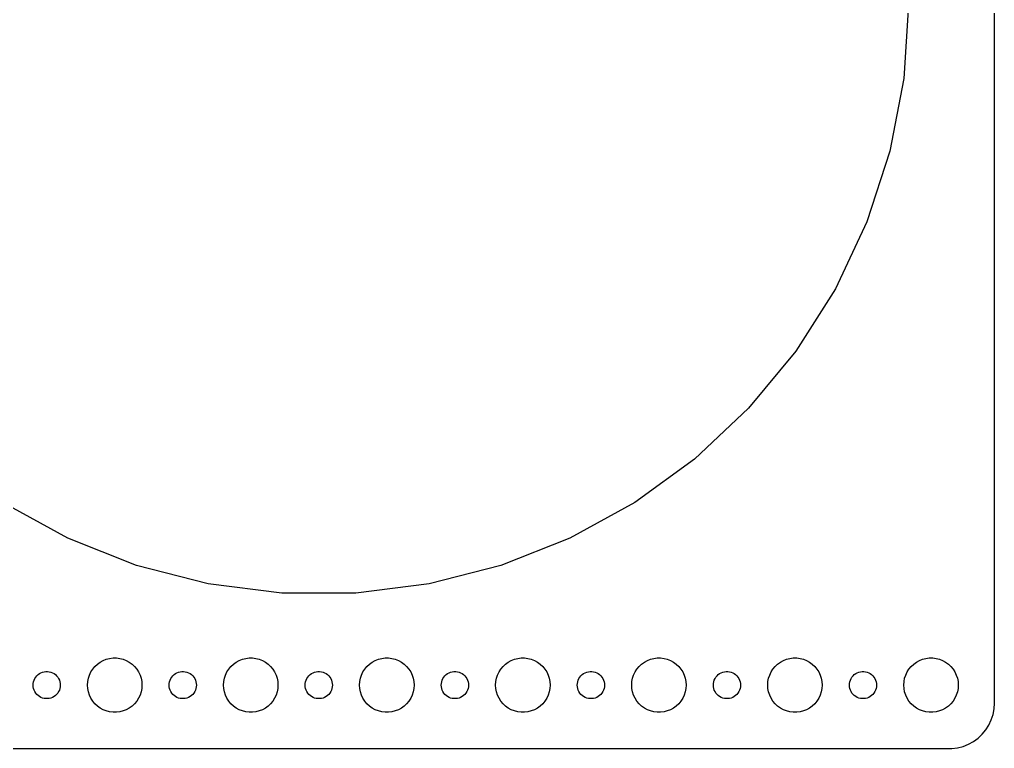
# Model space of a CAD drawing. Header units: metres. Extents: x -210 to 210, y -82 to 82.
# Drawn here: x 102 to 209.5, y -82 to -1.6 of the extents above; entities that cross this region are included whole.
import ezdxf

# ---------------------------------------------------------------- set-up
doc = ezdxf.new("R2010")
doc.units = ezdxf.units.M

msp = doc.modelspace()

# ---------------------------------------------------------------- linework, layer by layer
for p, q in [((209.5, -77), (209.5, 77)), ((200, 0), (199.487, -8.14665)), ((199.487, -8.14665), (197.958, -16.1648)), ((197.958, -16.1648), (195.435, -23.9281)), ((195.435, -23.9281), (191.96, -31.314)), ((191.96, -31.314), (187.586, -38.206)), ((187.586, -38.206), (182.383, -44.4956)), ((182.383, -44.4956), (176.433, -50.0834)), ((176.433, -50.0834), (169.829, -54.8813)), ((107.324, -58.8138), (100.171, -54.8813)), ((169.829, -54.8813), (162.676, -58.8138)), ((114.914, -61.8187), (107.324, -58.8138)), ((162.676, -58.8138), (155.086, -61.8187)), ((122.82, -63.8487), (114.914, -61.8187)), ((155.086, -61.8187), (147.18, -63.8487)), ((130.919, -64.8717), (122.82, -63.8487)), ((147.18, -63.8487), (139.081, -64.8717)), ((139.081, -64.8717), (130.919, -64.8717)), ((111.938, -72.0531), (112.312, -72.0059)), ((112.312, -72.0059), (112.688, -72.0059)), ((112.688, -72.0059), (113.062, -72.0531)), ((126.938, -72.0531), (127.312, -72.0059)), ((127.312, -72.0059), (127.688, -72.0059)), ((127.688, -72.0059), (128.062, -72.0531)), ((141.938, -72.0531), (142.312, -72.0059)), ((142.312, -72.0059), (142.688, -72.0059)), ((142.688, -72.0059), (143.062, -72.0531)), ((156.938, -72.0531), (157.312, -72.0059)), ((157.312, -72.0059), (157.688, -72.0059)), ((157.688, -72.0059), (158.062, -72.0531)), ((171.938, -72.0531), (172.312, -72.0059)), ((172.312, -72.0059), (172.688, -72.0059)), ((172.688, -72.0059), (173.062, -72.0531)), ((186.938, -72.0531), (187.312, -72.0059)), ((187.312, -72.0059), (187.688, -72.0059)), ((187.688, -72.0059), (188.062, -72.0531)), ((201.938, -72.0531), (202.312, -72.0059)), ((202.312, -72.0059), (202.688, -72.0059)), ((202.688, -72.0059), (203.062, -72.0531)), ((110.073, -73.2366), (110.313, -72.9464)), ((110.313, -72.9464), (110.588, -72.6885)), ((110.588, -72.6885), (110.893, -72.467)), ((110.893, -72.467), (111.223, -72.2855)), ((111.223, -72.2855), (111.573, -72.1468)), ((111.573, -72.1468), (111.938, -72.0531)), ((113.062, -72.0531), (113.427, -72.1468)), ((113.427, -72.1468), (113.777, -72.2855)), ((113.777, -72.2855), (114.107, -72.467)), ((114.107, -72.467), (114.412, -72.6885)), ((114.412, -72.6885), (114.687, -72.9464)), ((114.687, -72.9464), (114.927, -73.2366)), ((125.073, -73.2366), (125.313, -72.9464)), ((125.313, -72.9464), (125.588, -72.6885)), ((125.588, -72.6885), (125.893, -72.467)), ((125.893, -72.467), (126.223, -72.2855)), ((126.223, -72.2855), (126.573, -72.1468)), ((126.573, -72.1468), (126.938, -72.0531)), ((128.062, -72.0531), (128.427, -72.1468)), ((128.427, -72.1468), (128.777, -72.2855)), ((128.777, -72.2855), (129.107, -72.467)), ((129.107, -72.467), (129.412, -72.6885)), ((129.412, -72.6885), (129.687, -72.9464)), ((129.687, -72.9464), (129.927, -73.2366)), ((140.073, -73.2366), (140.313, -72.9464)), ((140.313, -72.9464), (140.588, -72.6885)), ((140.588, -72.6885), (140.893, -72.467)), ((140.893, -72.467), (141.223, -72.2855)), ((141.223, -72.2855), (141.573, -72.1468)), ((141.573, -72.1468), (141.938, -72.0531)), ((143.062, -72.0531), (143.427, -72.1468)), ((143.427, -72.1468), (143.777, -72.2855)), ((143.777, -72.2855), (144.107, -72.467)), ((144.107, -72.467), (144.412, -72.6885)), ((144.412, -72.6885), (144.687, -72.9464)), ((144.687, -72.9464), (144.927, -73.2366)), ((155.073, -73.2366), (155.313, -72.9464)), ((155.313, -72.9464), (155.588, -72.6885)), ((155.588, -72.6885), (155.893, -72.467)), ((155.893, -72.467), (156.223, -72.2855)), ((156.223, -72.2855), (156.573, -72.1468)), ((156.573, -72.1468), (156.938, -72.0531)), ((158.062, -72.0531), (158.427, -72.1468)), ((158.427, -72.1468), (158.777, -72.2855)), ((158.777, -72.2855), (159.107, -72.467)), ((159.107, -72.467), (159.412, -72.6885)), ((159.412, -72.6885), (159.687, -72.9464)), ((159.687, -72.9464), (159.927, -73.2366)), ((170.073, -73.2366), (170.313, -72.9464)), ((170.313, -72.9464), (170.588, -72.6885)), ((170.588, -72.6885), (170.893, -72.467)), ((170.893, -72.467), (171.223, -72.2855)), ((171.223, -72.2855), (171.573, -72.1468)), ((171.573, -72.1468), (171.938, -72.0531)), ((173.062, -72.0531), (173.427, -72.1468)), ((173.427, -72.1468), (173.777, -72.2855)), ((173.777, -72.2855), (174.107, -72.467)), ((174.107, -72.467), (174.412, -72.6885)), ((174.412, -72.6885), (174.687, -72.9464)), ((174.687, -72.9464), (174.927, -73.2366)), ((185.073, -73.2366), (185.313, -72.9464)), ((185.313, -72.9464), (185.588, -72.6885)), ((185.588, -72.6885), (185.893, -72.467)), ((185.893, -72.467), (186.223, -72.2855)), ((186.223, -72.2855), (186.573, -72.1468)), ((186.573, -72.1468), (186.938, -72.0531)), ((188.062, -72.0531), (188.427, -72.1468)), ((188.427, -72.1468), (188.777, -72.2855)), ((188.777, -72.2855), (189.107, -72.467)), ((189.107, -72.467), (189.412, -72.6885)), ((189.412, -72.6885), (189.687, -72.9464)), ((189.687, -72.9464), (189.927, -73.2366)), ((200.073, -73.2366), (200.313, -72.9464)), ((200.313, -72.9464), (200.588, -72.6885)), ((200.588, -72.6885), (200.893, -72.467)), ((200.893, -72.467), (201.223, -72.2855)), ((201.223, -72.2855), (201.573, -72.1468)), ((201.573, -72.1468), (201.938, -72.0531)), ((203.062, -72.0531), (203.427, -72.1468)), ((203.427, -72.1468), (203.777, -72.2855)), ((203.777, -72.2855), (204.107, -72.467)), ((204.107, -72.467), (204.412, -72.6885)), ((204.412, -72.6885), (204.687, -72.9464)), ((204.687, -72.9464), (204.927, -73.2366)), ((103.686, -74.2774), (103.786, -74.1183)), ((103.786, -74.1183), (103.907, -73.9732)), ((103.907, -73.9732), (104.044, -73.8442)), ((104.044, -73.8442), (104.196, -73.7335)), ((104.196, -73.7335), (104.361, -73.6428)), ((104.361, -73.6428), (104.536, -73.5734)), ((104.536, -73.5734), (104.719, -73.5266)), ((104.719, -73.5266), (104.906, -73.503)), ((104.906, -73.503), (105.094, -73.503)), ((105.094, -73.503), (105.281, -73.5266)), ((105.281, -73.5266), (105.464, -73.5734)), ((105.464, -73.5734), (105.639, -73.6428)), ((105.639, -73.6428), (105.804, -73.7335)), ((105.804, -73.7335), (105.956, -73.8442)), ((105.956, -73.8442), (106.093, -73.9732)), ((106.093, -73.9732), (106.214, -74.1183)), ((106.214, -74.1183), (106.314, -74.2774)), ((109.594, -74.2539), (109.711, -73.8956)), ((109.711, -73.8956), (109.871, -73.5547)), ((109.871, -73.5547), (110.073, -73.2366)), ((114.927, -73.2366), (115.129, -73.5547)), ((115.129, -73.5547), (115.289, -73.8956)), ((115.289, -73.8956), (115.406, -74.2539)), ((118.686, -74.2774), (118.786, -74.1183)), ((118.786, -74.1183), (118.907, -73.9732)), ((118.907, -73.9732), (119.044, -73.8442)), ((119.044, -73.8442), (119.196, -73.7335)), ((119.196, -73.7335), (119.361, -73.6428)), ((119.361, -73.6428), (119.536, -73.5734)), ((119.536, -73.5734), (119.719, -73.5266)), ((119.719, -73.5266), (119.906, -73.503)), ((119.906, -73.503), (120.094, -73.503)), ((120.094, -73.503), (120.281, -73.5266)), ((120.281, -73.5266), (120.464, -73.5734)), ((120.464, -73.5734), (120.639, -73.6428)), ((120.639, -73.6428), (120.804, -73.7335)), ((120.804, -73.7335), (120.956, -73.8442)), ((120.956, -73.8442), (121.093, -73.9732)), ((121.093, -73.9732), (121.214, -74.1183)), ((121.214, -74.1183), (121.314, -74.2774)), ((124.594, -74.2539), (124.711, -73.8956)), ((124.711, -73.8956), (124.871, -73.5547)), ((124.871, -73.5547), (125.073, -73.2366)), ((129.927, -73.2366), (130.129, -73.5547)), ((130.129, -73.5547), (130.289, -73.8956)), ((130.289, -73.8956), (130.406, -74.2539)), ((133.686, -74.2774), (133.786, -74.1183)), ((133.786, -74.1183), (133.907, -73.9732)), ((133.907, -73.9732), (134.044, -73.8442)), ((134.044, -73.8442), (134.196, -73.7335)), ((134.196, -73.7335), (134.361, -73.6428)), ((134.361, -73.6428), (134.536, -73.5734)), ((134.536, -73.5734), (134.719, -73.5266)), ((134.719, -73.5266), (134.906, -73.503)), ((134.906, -73.503), (135.094, -73.503)), ((135.094, -73.503), (135.281, -73.5266)), ((135.281, -73.5266), (135.464, -73.5734)), ((135.464, -73.5734), (135.639, -73.6428)), ((135.639, -73.6428), (135.804, -73.7335)), ((135.804, -73.7335), (135.956, -73.8442)), ((135.956, -73.8442), (136.093, -73.9732)), ((136.093, -73.9732), (136.214, -74.1183)), ((136.214, -74.1183), (136.314, -74.2774)), ((139.594, -74.2539), (139.711, -73.8956)), ((139.711, -73.8956), (139.871, -73.5547)), ((139.871, -73.5547), (140.073, -73.2366)), ((144.927, -73.2366), (145.129, -73.5547)), ((145.129, -73.5547), (145.289, -73.8956)), ((145.289, -73.8956), (145.406, -74.2539)), ((148.686, -74.2774), (148.786, -74.1183)), ((148.786, -74.1183), (148.907, -73.9732)), ((148.907, -73.9732), (149.044, -73.8442)), ((149.044, -73.8442), (149.196, -73.7335)), ((149.196, -73.7335), (149.361, -73.6428)), ((149.361, -73.6428), (149.536, -73.5734)), ((149.536, -73.5734), (149.719, -73.5266)), ((149.719, -73.5266), (149.906, -73.503)), ((149.906, -73.503), (150.094, -73.503)), ((150.094, -73.503), (150.281, -73.5266)), ((150.281, -73.5266), (150.464, -73.5734)), ((150.464, -73.5734), (150.639, -73.6428)), ((150.639, -73.6428), (150.804, -73.7335)), ((150.804, -73.7335), (150.956, -73.8442)), ((150.956, -73.8442), (151.093, -73.9732)), ((151.093, -73.9732), (151.214, -74.1183)), ((151.214, -74.1183), (151.314, -74.2774)), ((154.594, -74.2539), (154.711, -73.8956)), ((154.711, -73.8956), (154.871, -73.5547)), ((154.871, -73.5547), (155.073, -73.2366)), ((159.927, -73.2366), (160.129, -73.5547)), ((160.129, -73.5547), (160.289, -73.8956)), ((160.289, -73.8956), (160.406, -74.2539)), ((163.686, -74.2774), (163.786, -74.1183)), ((163.786, -74.1183), (163.907, -73.9732)), ((163.907, -73.9732), (164.044, -73.8442)), ((164.044, -73.8442), (164.196, -73.7335)), ((164.196, -73.7335), (164.361, -73.6428)), ((164.361, -73.6428), (164.536, -73.5734)), ((164.536, -73.5734), (164.719, -73.5266)), ((164.719, -73.5266), (164.906, -73.503)), ((164.906, -73.503), (165.094, -73.503)), ((165.094, -73.503), (165.281, -73.5266)), ((165.281, -73.5266), (165.464, -73.5734)), ((165.464, -73.5734), (165.639, -73.6428)), ((165.639, -73.6428), (165.804, -73.7335)), ((165.804, -73.7335), (165.956, -73.8442)), ((165.956, -73.8442), (166.093, -73.9732)), ((166.093, -73.9732), (166.214, -74.1183)), ((166.214, -74.1183), (166.314, -74.2774)), ((169.594, -74.2539), (169.711, -73.8956)), ((169.711, -73.8956), (169.871, -73.5547)), ((169.871, -73.5547), (170.073, -73.2366)), ((174.927, -73.2366), (175.129, -73.5547)), ((175.129, -73.5547), (175.289, -73.8956)), ((175.289, -73.8956), (175.406, -74.2539)), ((178.686, -74.2774), (178.786, -74.1183)), ((178.786, -74.1183), (178.907, -73.9732)), ((178.907, -73.9732), (179.044, -73.8442)), ((179.044, -73.8442), (179.196, -73.7335)), ((179.196, -73.7335), (179.361, -73.6428)), ((179.361, -73.6428), (179.536, -73.5734)), ((179.536, -73.5734), (179.719, -73.5266)), ((179.719, -73.5266), (179.906, -73.503)), ((179.906, -73.503), (180.094, -73.503)), ((180.094, -73.503), (180.281, -73.5266)), ((180.281, -73.5266), (180.464, -73.5734)), ((180.464, -73.5734), (180.639, -73.6428)), ((180.639, -73.6428), (180.804, -73.7335)), ((180.804, -73.7335), (180.956, -73.8442)), ((180.956, -73.8442), (181.093, -73.9732)), ((181.093, -73.9732), (181.214, -74.1183)), ((181.214, -74.1183), (181.314, -74.2774)), ((184.594, -74.2539), (184.711, -73.8956)), ((184.711, -73.8956), (184.871, -73.5547)), ((184.871, -73.5547), (185.073, -73.2366)), ((189.927, -73.2366), (190.129, -73.5547)), ((190.129, -73.5547), (190.289, -73.8956)), ((190.289, -73.8956), (190.406, -74.2539)), ((193.686, -74.2774), (193.786, -74.1183)), ((193.786, -74.1183), (193.907, -73.9732)), ((193.907, -73.9732), (194.044, -73.8442)), ((194.044, -73.8442), (194.196, -73.7335)), ((194.196, -73.7335), (194.361, -73.6428)), ((194.361, -73.6428), (194.536, -73.5734)), ((194.536, -73.5734), (194.719, -73.5266)), ((194.719, -73.5266), (194.906, -73.503)), ((194.906, -73.503), (195.094, -73.503)), ((195.094, -73.503), (195.281, -73.5266)), ((195.281, -73.5266), (195.464, -73.5734)), ((195.464, -73.5734), (195.639, -73.6428)), ((195.639, -73.6428), (195.804, -73.7335)), ((195.804, -73.7335), (195.956, -73.8442)), ((195.956, -73.8442), (196.093, -73.9732)), ((196.093, -73.9732), (196.214, -74.1183)), ((196.214, -74.1183), (196.314, -74.2774)), ((199.594, -74.2539), (199.711, -73.8956)), ((199.711, -73.8956), (199.871, -73.5547)), ((199.871, -73.5547), (200.073, -73.2366)), ((204.927, -73.2366), (205.129, -73.5547)), ((205.129, -73.5547), (205.289, -73.8956)), ((205.289, -73.8956), (205.406, -74.2539)), ((103.5, -75), (103.512, -74.812)), ((103.512, -75.188), (103.5, -75)), ((103.512, -74.812), (103.547, -74.627)), ((103.547, -75.373), (103.512, -75.188)), ((103.547, -74.627), (103.605, -74.4478)), ((103.605, -74.4478), (103.686, -74.2774)), ((106.314, -74.2774), (106.395, -74.4478)), ((106.395, -74.4478), (106.453, -74.627)), ((106.453, -74.627), (106.488, -74.812)), ((106.488, -75.188), (106.453, -75.373)), ((106.488, -74.812), (106.5, -75)), ((106.5, -75), (106.488, -75.188)), ((109.5, -75), (109.524, -74.624)), ((109.524, -75.376), (109.5, -75)), ((109.524, -74.624), (109.594, -74.2539)), ((115.406, -74.2539), (115.476, -74.624)), ((115.476, -74.624), (115.5, -75)), ((115.5, -75), (115.476, -75.376)), ((118.5, -75), (118.512, -74.812)), ((118.512, -75.188), (118.5, -75)), ((118.512, -74.812), (118.547, -74.627)), ((118.547, -75.373), (118.512, -75.188)), ((118.547, -74.627), (118.605, -74.4478)), ((118.605, -74.4478), (118.686, -74.2774)), ((121.314, -74.2774), (121.395, -74.4478)), ((121.395, -74.4478), (121.453, -74.627)), ((121.453, -74.627), (121.488, -74.812)), ((121.488, -75.188), (121.453, -75.373)), ((121.488, -74.812), (121.5, -75)), ((121.5, -75), (121.488, -75.188)), ((124.5, -75), (124.524, -74.624)), ((124.524, -75.376), (124.5, -75)), ((124.524, -74.624), (124.594, -74.2539)), ((130.406, -74.2539), (130.476, -74.624)), ((130.476, -74.624), (130.5, -75)), ((130.5, -75), (130.476, -75.376)), ((133.5, -75), (133.512, -74.812)), ((133.512, -75.188), (133.5, -75)), ((133.512, -74.812), (133.547, -74.627)), ((133.547, -75.373), (133.512, -75.188)), ((133.547, -74.627), (133.605, -74.4478)), ((133.605, -74.4478), (133.686, -74.2774)), ((136.314, -74.2774), (136.395, -74.4478)), ((136.395, -74.4478), (136.453, -74.627)), ((136.453, -74.627), (136.488, -74.812)), ((136.488, -75.188), (136.453, -75.373)), ((136.488, -74.812), (136.5, -75)), ((136.5, -75), (136.488, -75.188)), ((139.5, -75), (139.524, -74.624)), ((139.524, -75.376), (139.5, -75)), ((139.524, -74.624), (139.594, -74.2539)), ((145.406, -74.2539), (145.476, -74.624)), ((145.476, -74.624), (145.5, -75)), ((145.5, -75), (145.476, -75.376)), ((148.5, -75), (148.512, -74.812)), ((148.512, -75.188), (148.5, -75)), ((148.512, -74.812), (148.547, -74.627)), ((148.547, -75.373), (148.512, -75.188)), ((148.547, -74.627), (148.605, -74.4478)), ((148.605, -74.4478), (148.686, -74.2774)), ((151.314, -74.2774), (151.395, -74.4478)), ((151.395, -74.4478), (151.453, -74.627)), ((151.453, -74.627), (151.488, -74.812)), ((151.488, -75.188), (151.453, -75.373)), ((151.488, -74.812), (151.5, -75)), ((151.5, -75), (151.488, -75.188)), ((154.5, -75), (154.524, -74.624)), ((154.524, -75.376), (154.5, -75)), ((154.524, -74.624), (154.594, -74.2539)), ((160.406, -74.2539), (160.476, -74.624)), ((160.476, -74.624), (160.5, -75)), ((160.5, -75), (160.476, -75.376)), ((163.5, -75), (163.512, -74.812)), ((163.512, -75.188), (163.5, -75)), ((163.512, -74.812), (163.547, -74.627)), ((163.547, -75.373), (163.512, -75.188)), ((163.547, -74.627), (163.605, -74.4478)), ((163.605, -74.4478), (163.686, -74.2774)), ((166.314, -74.2774), (166.395, -74.4478)), ((166.395, -74.4478), (166.453, -74.627)), ((166.453, -74.627), (166.488, -74.812)), ((166.488, -75.188), (166.453, -75.373)), ((166.488, -74.812), (166.5, -75)), ((166.5, -75), (166.488, -75.188)), ((169.5, -75), (169.524, -74.624)), ((169.524, -75.376), (169.5, -75)), ((169.524, -74.624), (169.594, -74.2539)), ((175.406, -74.2539), (175.476, -74.624)), ((175.476, -74.624), (175.5, -75)), ((175.5, -75), (175.476, -75.376)), ((178.5, -75), (178.512, -74.812)), ((178.512, -75.188), (178.5, -75)), ((178.512, -74.812), (178.547, -74.627)), ((178.547, -75.373), (178.512, -75.188)), ((178.547, -74.627), (178.605, -74.4478)), ((178.605, -74.4478), (178.686, -74.2774)), ((181.314, -74.2774), (181.395, -74.4478)), ((181.395, -74.4478), (181.453, -74.627)), ((181.453, -74.627), (181.488, -74.812)), ((181.488, -75.188), (181.453, -75.373)), ((181.488, -74.812), (181.5, -75)), ((181.5, -75), (181.488, -75.188)), ((184.5, -75), (184.524, -74.624)), ((184.524, -75.376), (184.5, -75)), ((184.524, -74.624), (184.594, -74.2539)), ((190.406, -74.2539), (190.476, -74.624)), ((190.476, -74.624), (190.5, -75)), ((190.5, -75), (190.476, -75.376)), ((193.5, -75), (193.512, -74.812)), ((193.512, -75.188), (193.5, -75)), ((193.512, -74.812), (193.547, -74.627)), ((193.547, -75.373), (193.512, -75.188)), ((193.547, -74.627), (193.605, -74.4478)), ((193.605, -74.4478), (193.686, -74.2774)), ((196.314, -74.2774), (196.395, -74.4478)), ((196.395, -74.4478), (196.453, -74.627)), ((196.453, -74.627), (196.488, -74.812)), ((196.488, -75.188), (196.453, -75.373)), ((196.488, -74.812), (196.5, -75)), ((196.5, -75), (196.488, -75.188)), ((199.5, -75), (199.524, -74.624)), ((199.524, -75.376), (199.5, -75)), ((199.524, -74.624), (199.594, -74.2539)), ((205.406, -74.2539), (205.476, -74.624)), ((205.476, -74.624), (205.5, -75)), ((205.5, -75), (205.476, -75.376)), ((103.605, -75.5522), (103.547, -75.373)), ((103.686, -75.7226), (103.605, -75.5522)), ((103.786, -75.8817), (103.686, -75.7226)), ((103.907, -76.0268), (103.786, -75.8817)), ((104.044, -76.1558), (103.907, -76.0268)), ((104.196, -76.2665), (104.044, -76.1558)), ((104.361, -76.3572), (104.196, -76.2665)), ((105.804, -76.2665), (105.639, -76.3572)), ((105.956, -76.1558), (105.804, -76.2665)), ((106.093, -76.0268), (105.956, -76.1558)), ((106.214, -75.8817), (106.093, -76.0268)), ((106.314, -75.7226), (106.214, -75.8817)), ((106.395, -75.5522), (106.314, -75.7226)), ((106.453, -75.373), (106.395, -75.5522)), ((109.594, -75.7461), (109.524, -75.376)), ((109.711, -76.1044), (109.594, -75.7461)), ((109.871, -76.4453), (109.711, -76.1044)), ((115.289, -76.1044), (115.129, -76.4453)), ((115.406, -75.7461), (115.289, -76.1044)), ((115.476, -75.376), (115.406, -75.7461)), ((118.605, -75.5522), (118.547, -75.373)), ((118.686, -75.7226), (118.605, -75.5522)), ((118.786, -75.8817), (118.686, -75.7226)), ((118.907, -76.0268), (118.786, -75.8817)), ((119.044, -76.1558), (118.907, -76.0268)), ((119.196, -76.2665), (119.044, -76.1558)), ((119.361, -76.3572), (119.196, -76.2665)), ((120.804, -76.2665), (120.639, -76.3572)), ((120.956, -76.1558), (120.804, -76.2665)), ((121.093, -76.0268), (120.956, -76.1558)), ((121.214, -75.8817), (121.093, -76.0268)), ((121.314, -75.7226), (121.214, -75.8817)), ((121.395, -75.5522), (121.314, -75.7226)), ((121.453, -75.373), (121.395, -75.5522)), ((124.594, -75.7461), (124.524, -75.376)), ((124.711, -76.1044), (124.594, -75.7461)), ((124.871, -76.4453), (124.711, -76.1044)), ((130.289, -76.1044), (130.129, -76.4453)), ((130.406, -75.7461), (130.289, -76.1044)), ((130.476, -75.376), (130.406, -75.7461)), ((133.605, -75.5522), (133.547, -75.373)), ((133.686, -75.7226), (133.605, -75.5522)), ((133.786, -75.8817), (133.686, -75.7226)), ((133.907, -76.0268), (133.786, -75.8817)), ((134.044, -76.1558), (133.907, -76.0268)), ((134.196, -76.2665), (134.044, -76.1558)), ((134.361, -76.3572), (134.196, -76.2665)), ((135.804, -76.2665), (135.639, -76.3572)), ((135.956, -76.1558), (135.804, -76.2665)), ((136.093, -76.0268), (135.956, -76.1558)), ((136.214, -75.8817), (136.093, -76.0268)), ((136.314, -75.7226), (136.214, -75.8817)), ((136.395, -75.5522), (136.314, -75.7226)), ((136.453, -75.373), (136.395, -75.5522)), ((139.594, -75.7461), (139.524, -75.376)), ((139.711, -76.1044), (139.594, -75.7461)), ((139.871, -76.4453), (139.711, -76.1044)), ((145.289, -76.1044), (145.129, -76.4453)), ((145.406, -75.7461), (145.289, -76.1044)), ((145.476, -75.376), (145.406, -75.7461)), ((148.605, -75.5522), (148.547, -75.373)), ((148.686, -75.7226), (148.605, -75.5522)), ((148.786, -75.8817), (148.686, -75.7226)), ((148.907, -76.0268), (148.786, -75.8817)), ((149.044, -76.1558), (148.907, -76.0268)), ((149.196, -76.2665), (149.044, -76.1558)), ((149.361, -76.3572), (149.196, -76.2665)), ((150.804, -76.2665), (150.639, -76.3572)), ((150.956, -76.1558), (150.804, -76.2665)), ((151.093, -76.0268), (150.956, -76.1558)), ((151.214, -75.8817), (151.093, -76.0268)), ((151.314, -75.7226), (151.214, -75.8817)), ((151.395, -75.5522), (151.314, -75.7226)), ((151.453, -75.373), (151.395, -75.5522)), ((154.594, -75.7461), (154.524, -75.376)), ((154.711, -76.1044), (154.594, -75.7461)), ((154.871, -76.4453), (154.711, -76.1044)), ((160.289, -76.1044), (160.129, -76.4453)), ((160.406, -75.7461), (160.289, -76.1044)), ((160.476, -75.376), (160.406, -75.7461)), ((163.605, -75.5522), (163.547, -75.373)), ((163.686, -75.7226), (163.605, -75.5522)), ((163.786, -75.8817), (163.686, -75.7226)), ((163.907, -76.0268), (163.786, -75.8817)), ((164.044, -76.1558), (163.907, -76.0268)), ((164.196, -76.2665), (164.044, -76.1558)), ((164.361, -76.3572), (164.196, -76.2665)), ((165.804, -76.2665), (165.639, -76.3572)), ((165.956, -76.1558), (165.804, -76.2665)), ((166.093, -76.0268), (165.956, -76.1558)), ((166.214, -75.8817), (166.093, -76.0268)), ((166.314, -75.7226), (166.214, -75.8817)), ((166.395, -75.5522), (166.314, -75.7226)), ((166.453, -75.373), (166.395, -75.5522)), ((169.594, -75.7461), (169.524, -75.376)), ((169.711, -76.1044), (169.594, -75.7461)), ((169.871, -76.4453), (169.711, -76.1044)), ((175.289, -76.1044), (175.129, -76.4453)), ((175.406, -75.7461), (175.289, -76.1044)), ((175.476, -75.376), (175.406, -75.7461)), ((178.605, -75.5522), (178.547, -75.373)), ((178.686, -75.7226), (178.605, -75.5522)), ((178.786, -75.8817), (178.686, -75.7226)), ((178.907, -76.0268), (178.786, -75.8817)), ((179.044, -76.1558), (178.907, -76.0268)), ((179.196, -76.2665), (179.044, -76.1558)), ((179.361, -76.3572), (179.196, -76.2665)), ((180.804, -76.2665), (180.639, -76.3572)), ((180.956, -76.1558), (180.804, -76.2665)), ((181.093, -76.0268), (180.956, -76.1558)), ((181.214, -75.8817), (181.093, -76.0268)), ((181.314, -75.7226), (181.214, -75.8817)), ((181.395, -75.5522), (181.314, -75.7226)), ((181.453, -75.373), (181.395, -75.5522)), ((184.594, -75.7461), (184.524, -75.376)), ((184.711, -76.1044), (184.594, -75.7461)), ((184.871, -76.4453), (184.711, -76.1044)), ((190.289, -76.1044), (190.129, -76.4453)), ((190.406, -75.7461), (190.289, -76.1044)), ((190.476, -75.376), (190.406, -75.7461)), ((193.605, -75.5522), (193.547, -75.373)), ((193.686, -75.7226), (193.605, -75.5522)), ((193.786, -75.8817), (193.686, -75.7226)), ((193.907, -76.0268), (193.786, -75.8817)), ((194.044, -76.1558), (193.907, -76.0268)), ((194.196, -76.2665), (194.044, -76.1558)), ((194.361, -76.3572), (194.196, -76.2665)), ((195.804, -76.2665), (195.639, -76.3572)), ((195.956, -76.1558), (195.804, -76.2665)), ((196.093, -76.0268), (195.956, -76.1558)), ((196.214, -75.8817), (196.093, -76.0268)), ((196.314, -75.7226), (196.214, -75.8817)), ((196.395, -75.5522), (196.314, -75.7226)), ((196.453, -75.373), (196.395, -75.5522)), ((199.594, -75.7461), (199.524, -75.376)), ((199.711, -76.1044), (199.594, -75.7461)), ((199.871, -76.4453), (199.711, -76.1044)), ((205.289, -76.1044), (205.129, -76.4453)), ((205.406, -75.7461), (205.289, -76.1044)), ((205.476, -75.376), (205.406, -75.7461)), ((104.536, -76.4266), (104.361, -76.3572)), ((104.719, -76.4734), (104.536, -76.4266)), ((104.906, -76.497), (104.719, -76.4734)), ((105.094, -76.497), (104.906, -76.497)), ((105.281, -76.4734), (105.094, -76.497)), ((105.464, -76.4266), (105.281, -76.4734)), ((105.639, -76.3572), (105.464, -76.4266)), ((110.073, -76.7634), (109.871, -76.4453)), ((110.313, -77.0536), (110.073, -76.7634)), ((110.588, -77.3115), (110.313, -77.0536)), ((110.893, -77.533), (110.588, -77.3115)), ((114.412, -77.3115), (114.107, -77.533)), ((114.687, -77.0536), (114.412, -77.3115)), ((114.927, -76.7634), (114.687, -77.0536)), ((115.129, -76.4453), (114.927, -76.7634)), ((119.536, -76.4266), (119.361, -76.3572)), ((119.719, -76.4734), (119.536, -76.4266)), ((119.906, -76.497), (119.719, -76.4734)), ((120.094, -76.497), (119.906, -76.497)), ((120.281, -76.4734), (120.094, -76.497)), ((120.464, -76.4266), (120.281, -76.4734)), ((120.639, -76.3572), (120.464, -76.4266)), ((125.073, -76.7634), (124.871, -76.4453)), ((125.313, -77.0536), (125.073, -76.7634)), ((125.588, -77.3115), (125.313, -77.0536)), ((125.893, -77.533), (125.588, -77.3115)), ((129.412, -77.3115), (129.107, -77.533)), ((129.687, -77.0536), (129.412, -77.3115)), ((129.927, -76.7634), (129.687, -77.0536)), ((130.129, -76.4453), (129.927, -76.7634)), ((134.536, -76.4266), (134.361, -76.3572)), ((134.719, -76.4734), (134.536, -76.4266)), ((134.906, -76.497), (134.719, -76.4734)), ((135.094, -76.497), (134.906, -76.497)), ((135.281, -76.4734), (135.094, -76.497)), ((135.464, -76.4266), (135.281, -76.4734)), ((135.639, -76.3572), (135.464, -76.4266)), ((140.073, -76.7634), (139.871, -76.4453)), ((140.313, -77.0536), (140.073, -76.7634)), ((140.588, -77.3115), (140.313, -77.0536)), ((140.893, -77.533), (140.588, -77.3115)), ((144.412, -77.3115), (144.107, -77.533)), ((144.687, -77.0536), (144.412, -77.3115)), ((144.927, -76.7634), (144.687, -77.0536)), ((145.129, -76.4453), (144.927, -76.7634)), ((149.536, -76.4266), (149.361, -76.3572)), ((149.719, -76.4734), (149.536, -76.4266)), ((149.906, -76.497), (149.719, -76.4734)), ((150.094, -76.497), (149.906, -76.497)), ((150.281, -76.4734), (150.094, -76.497)), ((150.464, -76.4266), (150.281, -76.4734)), ((150.639, -76.3572), (150.464, -76.4266)), ((155.073, -76.7634), (154.871, -76.4453)), ((155.313, -77.0536), (155.073, -76.7634)), ((155.588, -77.3115), (155.313, -77.0536)), ((155.893, -77.533), (155.588, -77.3115)), ((159.412, -77.3115), (159.107, -77.533)), ((159.687, -77.0536), (159.412, -77.3115)), ((159.927, -76.7634), (159.687, -77.0536)), ((160.129, -76.4453), (159.927, -76.7634)), ((164.536, -76.4266), (164.361, -76.3572)), ((164.719, -76.4734), (164.536, -76.4266)), ((164.906, -76.497), (164.719, -76.4734)), ((165.094, -76.497), (164.906, -76.497)), ((165.281, -76.4734), (165.094, -76.497)), ((165.464, -76.4266), (165.281, -76.4734)), ((165.639, -76.3572), (165.464, -76.4266)), ((170.073, -76.7634), (169.871, -76.4453)), ((170.313, -77.0536), (170.073, -76.7634)), ((170.588, -77.3115), (170.313, -77.0536)), ((170.893, -77.533), (170.588, -77.3115)), ((174.412, -77.3115), (174.107, -77.533)), ((174.687, -77.0536), (174.412, -77.3115)), ((174.927, -76.7634), (174.687, -77.0536)), ((175.129, -76.4453), (174.927, -76.7634)), ((179.536, -76.4266), (179.361, -76.3572)), ((179.719, -76.4734), (179.536, -76.4266)), ((179.906, -76.497), (179.719, -76.4734)), ((180.094, -76.497), (179.906, -76.497)), ((180.281, -76.4734), (180.094, -76.497)), ((180.464, -76.4266), (180.281, -76.4734)), ((180.639, -76.3572), (180.464, -76.4266)), ((185.073, -76.7634), (184.871, -76.4453)), ((185.313, -77.0536), (185.073, -76.7634)), ((185.588, -77.3115), (185.313, -77.0536)), ((185.893, -77.533), (185.588, -77.3115)), ((189.412, -77.3115), (189.107, -77.533)), ((189.687, -77.0536), (189.412, -77.3115)), ((189.927, -76.7634), (189.687, -77.0536)), ((190.129, -76.4453), (189.927, -76.7634)), ((194.536, -76.4266), (194.361, -76.3572)), ((194.719, -76.4734), (194.536, -76.4266)), ((194.906, -76.497), (194.719, -76.4734)), ((195.094, -76.497), (194.906, -76.497)), ((195.281, -76.4734), (195.094, -76.497)), ((195.464, -76.4266), (195.281, -76.4734)), ((195.639, -76.3572), (195.464, -76.4266)), ((200.073, -76.7634), (199.871, -76.4453)), ((200.313, -77.0536), (200.073, -76.7634)), ((200.588, -77.3115), (200.313, -77.0536)), ((200.893, -77.533), (200.588, -77.3115)), ((204.412, -77.3115), (204.107, -77.533)), ((204.687, -77.0536), (204.412, -77.3115)), ((204.927, -76.7634), (204.687, -77.0536)), ((205.129, -76.4453), (204.927, -76.7634)), ((209.461, -77.6267), (209.5, -77)), ((111.223, -77.7145), (110.893, -77.533)), ((111.573, -77.8532), (111.223, -77.7145)), ((111.938, -77.9469), (111.573, -77.8532)), ((112.312, -77.9941), (111.938, -77.9469)), ((112.688, -77.9941), (112.312, -77.9941)), ((113.062, -77.9469), (112.688, -77.9941)), ((113.427, -77.8532), (113.062, -77.9469)), ((113.777, -77.7145), (113.427, -77.8532)), ((114.107, -77.533), (113.777, -77.7145)), ((126.223, -77.7145), (125.893, -77.533)), ((126.573, -77.8532), (126.223, -77.7145)), ((126.938, -77.9469), (126.573, -77.8532)), ((127.312, -77.9941), (126.938, -77.9469)), ((127.688, -77.9941), (127.312, -77.9941)), ((128.062, -77.9469), (127.688, -77.9941)), ((128.427, -77.8532), (128.062, -77.9469)), ((128.777, -77.7145), (128.427, -77.8532)), ((129.107, -77.533), (128.777, -77.7145)), ((141.223, -77.7145), (140.893, -77.533)), ((141.573, -77.8532), (141.223, -77.7145)), ((141.938, -77.9469), (141.573, -77.8532)), ((142.312, -77.9941), (141.938, -77.9469)), ((142.688, -77.9941), (142.312, -77.9941)), ((143.062, -77.9469), (142.688, -77.9941)), ((143.427, -77.8532), (143.062, -77.9469)), ((143.777, -77.7145), (143.427, -77.8532)), ((144.107, -77.533), (143.777, -77.7145)), ((156.223, -77.7145), (155.893, -77.533)), ((156.573, -77.8532), (156.223, -77.7145)), ((156.938, -77.9469), (156.573, -77.8532)), ((157.312, -77.9941), (156.938, -77.9469)), ((157.688, -77.9941), (157.312, -77.9941)), ((158.062, -77.9469), (157.688, -77.9941)), ((158.427, -77.8532), (158.062, -77.9469)), ((158.777, -77.7145), (158.427, -77.8532)), ((159.107, -77.533), (158.777, -77.7145)), ((171.223, -77.7145), (170.893, -77.533)), ((171.573, -77.8532), (171.223, -77.7145)), ((171.938, -77.9469), (171.573, -77.8532)), ((172.312, -77.9941), (171.938, -77.9469)), ((172.688, -77.9941), (172.312, -77.9941)), ((173.062, -77.9469), (172.688, -77.9941)), ((173.427, -77.8532), (173.062, -77.9469)), ((173.777, -77.7145), (173.427, -77.8532)), ((174.107, -77.533), (173.777, -77.7145)), ((186.223, -77.7145), (185.893, -77.533)), ((186.573, -77.8532), (186.223, -77.7145)), ((186.938, -77.9469), (186.573, -77.8532)), ((187.312, -77.9941), (186.938, -77.9469)), ((187.688, -77.9941), (187.312, -77.9941)), ((188.062, -77.9469), (187.688, -77.9941)), ((188.427, -77.8532), (188.062, -77.9469)), ((188.777, -77.7145), (188.427, -77.8532)), ((189.107, -77.533), (188.777, -77.7145)), ((201.223, -77.7145), (200.893, -77.533)), ((201.573, -77.8532), (201.223, -77.7145)), ((201.938, -77.9469), (201.573, -77.8532)), ((202.312, -77.9941), (201.938, -77.9469)), ((202.688, -77.9941), (202.312, -77.9941)), ((203.062, -77.9469), (202.688, -77.9941)), ((203.427, -77.8532), (203.062, -77.9469)), ((203.777, -77.7145), (203.427, -77.8532)), ((204.107, -77.533), (203.777, -77.7145)), ((209.149, -78.8406), (209.343, -78.2434)), ((209.343, -78.2434), (209.461, -77.6267)), ((208.545, -79.9389), (208.882, -79.4088)), ((208.882, -79.4088), (209.149, -78.8406)), ((207.687, -80.8526), (208.145, -80.4227)), ((208.145, -80.4227), (208.545, -79.9389)), ((206.045, -81.7553), (206.629, -81.5241)), ((206.629, -81.5241), (207.179, -81.2216)), ((207.179, -81.2216), (207.687, -80.8526)), ((-204.814, -81.9901), (204.814, -81.9901)), ((204.814, -81.9901), (205.437, -81.9114)), ((205.437, -81.9114), (206.045, -81.7553))]:
    msp.add_line(p, q)

doc.saveas('drawing.dxf')
